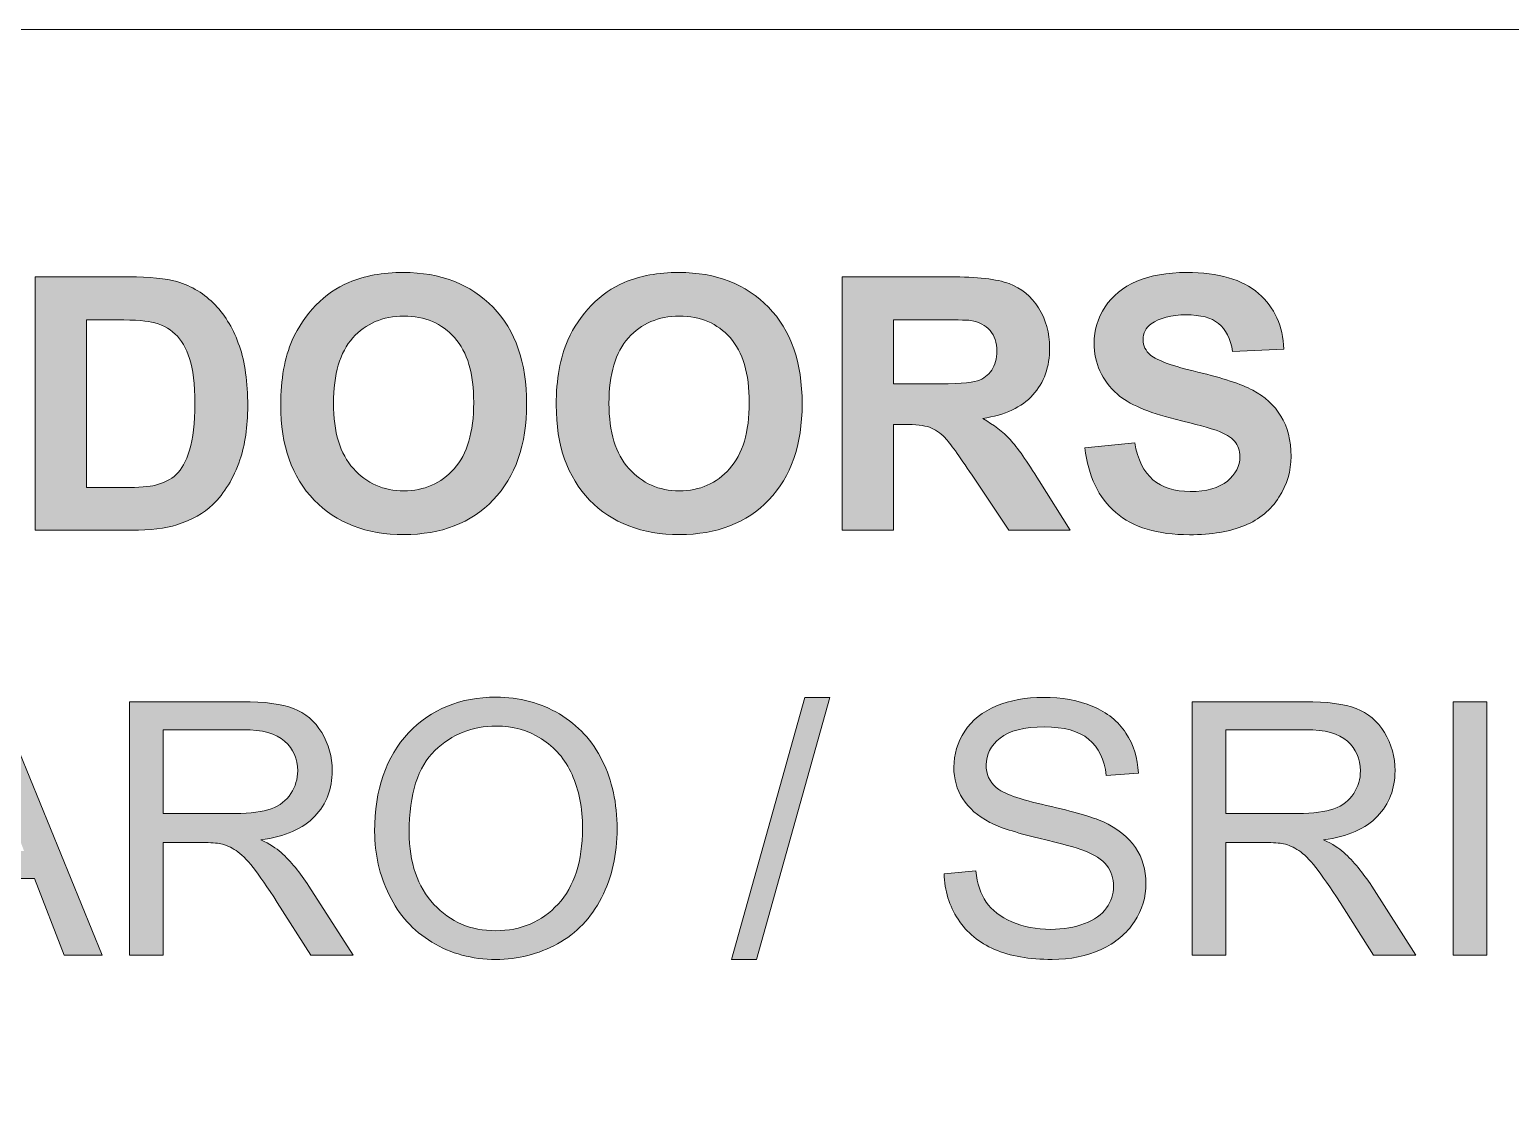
# Model space of a CAD drawing. Header units: inches. Extents: x -6.9 to 58.7, y -33.3 to 13.5.
# Drawn here: x 5.29 to 12.26, y -28.31 to -23.27 of the extents above; entities that cross this region are included whole.
import ezdxf

# ---------------------------------------------------------------- set-up
doc = ezdxf.new("R2010")
doc.units = ezdxf.units.IN
doc.header["$MEASUREMENT"] = 0
doc.layers.add('Layer 1', color=7, linetype='Continuous', lineweight=0)

# ---------------------------------------------------------------- blocks, each defined once
blk = doc.blocks.new('Block_1')
at = {"layer": 'Layer 1', "true_color": 0x000000, "transparency": 33554687}
h = blk.add_hatch(color=18, dxfattribs=at)
h.dxf.hatch_style = 2
edge = h.paths.add_edge_path()
edge.add_spline(control_points=[(5.557, -24.6331), (5.557, -24.6331), (5.557, -25.4233), (5.557, -25.4233), (5.557, -25.4233), (5.7368, -25.4233), (5.7368, -25.4233), (5.8041, -25.4233), (5.8527, -25.4195), (5.8825, -25.4119), (5.9216, -25.4021), (5.954, -25.3856), (5.9797, -25.3623), (6.0055, -25.3389), (6.0265, -25.3005), (6.0428, -25.2471), (6.0591, -25.1937), (6.0672, -25.1208), (6.0672, -25.0286), (6.0672, -24.9364), (6.0591, -24.8656), (6.0428, -24.8162), (6.0265, -24.7668), (6.0038, -24.7283), (5.9745, -24.7006), (5.9452, -24.673), (5.908, -24.6542), (5.863, -24.6445), (5.8293, -24.6369), (5.7634, -24.6331), (5.6652, -24.6331), (5.6652, -24.6331), (5.557, -24.6331), (5.557, -24.6331)], knot_values=[0, 0, 0, 0, 1, 1, 1, 2, 2, 2, 3, 3, 3, 4, 4, 4, 5, 5, 5, 6, 6, 6, 7, 7, 7, 8, 8, 8, 9, 9, 9, 10, 10, 10, 11, 11, 11, 11], degree=3, periodic=0)
edge = h.paths.add_edge_path()
edge.add_spline(control_points=[(5.3161, -24.4313), (5.3161, -24.4313), (5.7564, -24.4313), (5.7564, -24.4313), (5.8556, -24.4313), (5.9313, -24.4389), (5.9834, -24.454), (6.0534, -24.4747), (6.1133, -24.5113), (6.1633, -24.5639), (6.2132, -24.6165), (6.2512, -24.681), (6.2772, -24.7572), (6.3032, -24.8334), (6.3163, -24.9274), (6.3163, -25.0392), (6.3163, -25.1374), (6.3041, -25.222), (6.2796, -25.2931), (6.2498, -25.3799), (6.2072, -25.4501), (6.1519, -25.5039), (6.1101, -25.5445), (6.0537, -25.5763), (5.9826, -25.5991), (5.9294, -25.6159), (5.8584, -25.6243), (5.7694, -25.6243), (5.7694, -25.6243), (5.3161, -25.6243), (5.3161, -25.6243), (5.3161, -25.6243), (5.3161, -24.4313), (5.3161, -24.4313)], knot_values=[0, 0, 0, 0, 1, 1, 1, 2, 2, 2, 3, 3, 3, 4, 4, 4, 5, 5, 5, 6, 6, 6, 7, 7, 7, 8, 8, 8, 9, 9, 9, 10, 10, 10, 11, 11, 11, 11], degree=3, periodic=0)
h = blk.add_hatch(color=18, dxfattribs=at)
h.dxf.hatch_style = 2
edge = h.paths.add_edge_path()
edge.add_spline(control_points=[(6.7199, -25.027), (6.7199, -25.1621), (6.7511, -25.2645), (6.8135, -25.3342), (6.8759, -25.4039), (6.9551, -25.4387), (7.0511, -25.4387), (7.1471, -25.4387), (7.226, -25.4042), (7.2875, -25.335), (7.3491, -25.2658), (7.3799, -25.1621), (7.3799, -25.0237), (7.3799, -24.887), (7.3499, -24.785), (7.29, -24.7177), (7.23, -24.6504), (7.1504, -24.6168), (7.0511, -24.6168), (6.9518, -24.6168), (6.8718, -24.6509), (6.811, -24.7189), (6.7503, -24.787), (6.7199, -24.8897), (6.7199, -25.027)], knot_values=[0, 0, 0, 0, 1, 1, 1, 2, 2, 2, 3, 3, 3, 4, 4, 4, 5, 5, 5, 6, 6, 6, 7, 7, 7, 8, 8, 8, 8], degree=3, periodic=0)
edge = h.paths.add_edge_path()
edge.add_spline(control_points=[(6.4717, -25.0351), (6.4717, -24.9136), (6.4899, -24.8116), (6.5262, -24.7291), (6.5533, -24.6683), (6.5904, -24.6138), (6.6373, -24.5655), (6.6842, -24.5173), (6.7356, -24.4814), (6.7915, -24.4581), (6.8658, -24.4266), (6.9516, -24.4109), (7.0487, -24.4109), (7.2245, -24.4109), (7.3651, -24.4654), (7.4706, -24.5745), (7.5761, -24.6835), (7.6289, -24.8352), (7.6289, -25.0294), (7.6289, -25.222), (7.5766, -25.3727), (7.4719, -25.4815), (7.3671, -25.5903), (7.2272, -25.6446), (7.0519, -25.6446), (6.8745, -25.6446), (6.7335, -25.5905), (6.6288, -25.4823), (6.524, -25.3741), (6.4717, -25.225), (6.4717, -25.0351)], knot_values=[0, 0, 0, 0, 1, 1, 1, 2, 2, 2, 3, 3, 3, 4, 4, 4, 5, 5, 5, 6, 6, 6, 7, 7, 7, 8, 8, 8, 9, 9, 9, 10, 10, 10, 10], degree=3, periodic=0)
h = blk.add_hatch(color=18, dxfattribs=at)
h.dxf.hatch_style = 2
edge = h.paths.add_edge_path()
edge.add_spline(control_points=[(8.0163, -25.027), (8.0163, -25.1621), (8.0475, -25.2645), (8.1099, -25.3342), (8.1723, -25.4039), (8.2515, -25.4387), (8.3475, -25.4387), (8.4435, -25.4387), (8.5223, -25.4042), (8.5839, -25.335), (8.6455, -25.2658), (8.6763, -25.1621), (8.6763, -25.0237), (8.6763, -24.887), (8.6463, -24.785), (8.5864, -24.7177), (8.5264, -24.6504), (8.4468, -24.6168), (8.3475, -24.6168), (8.2482, -24.6168), (8.1682, -24.6509), (8.1074, -24.7189), (8.0467, -24.787), (8.0163, -24.8897), (8.0163, -25.027)], knot_values=[0, 0, 0, 0, 1, 1, 1, 2, 2, 2, 3, 3, 3, 4, 4, 4, 5, 5, 5, 6, 6, 6, 7, 7, 7, 8, 8, 8, 8], degree=3, periodic=0)
edge = h.paths.add_edge_path()
edge.add_spline(control_points=[(7.7681, -25.0351), (7.7681, -24.9136), (7.7863, -24.8116), (7.8226, -24.7291), (7.8497, -24.6683), (7.8868, -24.6138), (7.9337, -24.5655), (7.9806, -24.5173), (8.032, -24.4814), (8.0879, -24.4581), (8.1622, -24.4266), (8.2479, -24.4109), (8.3451, -24.4109), (8.5208, -24.4109), (8.6615, -24.4654), (8.767, -24.5745), (8.8725, -24.6835), (8.9253, -24.8352), (8.9253, -25.0294), (8.9253, -25.222), (8.8729, -25.3727), (8.7682, -25.4815), (8.6635, -25.5903), (8.5236, -25.6446), (8.3483, -25.6446), (8.1709, -25.6446), (8.0298, -25.5905), (7.9251, -25.4823), (7.8204, -25.3741), (7.7681, -25.225), (7.7681, -25.0351)], knot_values=[0, 0, 0, 0, 1, 1, 1, 2, 2, 2, 3, 3, 3, 4, 4, 4, 5, 5, 5, 6, 6, 6, 7, 7, 7, 8, 8, 8, 9, 9, 9, 10, 10, 10, 10], degree=3, periodic=0)
h = blk.add_hatch(color=18, dxfattribs=at)
h.dxf.hatch_style = 2
edge = h.paths.add_edge_path()
edge.add_spline(control_points=[(9.355, -24.9358), (9.355, -24.9358), (9.5332, -24.9358), (9.5332, -24.9358), (9.6488, -24.9358), (9.7209, -24.9309), (9.7497, -24.9212), (9.7784, -24.9114), (9.801, -24.8946), (9.8172, -24.8707), (9.8335, -24.8468), (9.8416, -24.817), (9.8416, -24.7812), (9.8416, -24.741), (9.8309, -24.7086), (9.8095, -24.6839), (9.7881, -24.6593), (9.7578, -24.6437), (9.7188, -24.6372), (9.6992, -24.6344), (9.6406, -24.6331), (9.543, -24.6331), (9.543, -24.6331), (9.355, -24.6331), (9.355, -24.6331), (9.355, -24.6331), (9.355, -24.9358), (9.355, -24.9358)], knot_values=[0, 0, 0, 0, 1, 1, 1, 2, 2, 2, 3, 3, 3, 4, 4, 4, 5, 5, 5, 6, 6, 6, 7, 7, 7, 8, 8, 8, 9, 9, 9, 9], degree=3, periodic=0)
edge = h.paths.add_edge_path()
edge.add_spline(control_points=[(9.1141, -25.6243), (9.1141, -25.6243), (9.1141, -24.4313), (9.1141, -24.4313), (9.1141, -24.4313), (9.6211, -24.4313), (9.6211, -24.4313), (9.7486, -24.4313), (9.8412, -24.442), (9.899, -24.4634), (9.9568, -24.4848), (10.0031, -24.5229), (10.0378, -24.5777), (10.0725, -24.6325), (10.0899, -24.6952), (10.0899, -24.7657), (10.0899, -24.8553), (10.0635, -24.9292), (10.0109, -24.9875), (9.9583, -25.0458), (9.8796, -25.0826), (9.7749, -25.0978), (9.827, -25.1281), (9.87, -25.1615), (9.9039, -25.1979), (9.9378, -25.2342), (9.9835, -25.2988), (10.041, -25.3915), (10.041, -25.3915), (10.1867, -25.6243), (10.1867, -25.6243), (10.1867, -25.6243), (9.8986, -25.6243), (9.8986, -25.6243), (9.8986, -25.6243), (9.7245, -25.3647), (9.7245, -25.3647), (9.6626, -25.2719), (9.6203, -25.2135), (9.5975, -25.1893), (9.5747, -25.1652), (9.5506, -25.1486), (9.5251, -25.1397), (9.4996, -25.1307), (9.4592, -25.1262), (9.4038, -25.1262), (9.4038, -25.1262), (9.355, -25.1262), (9.355, -25.1262), (9.355, -25.1262), (9.355, -25.6243), (9.355, -25.6243), (9.355, -25.6243), (9.1141, -25.6243), (9.1141, -25.6243)], knot_values=[0, 0, 0, 0, 1, 1, 1, 2, 2, 2, 3, 3, 3, 4, 4, 4, 5, 5, 5, 6, 6, 6, 7, 7, 7, 8, 8, 8, 9, 9, 9, 10, 10, 10, 11, 11, 11, 12, 12, 12, 13, 13, 13, 14, 14, 14, 15, 15, 15, 16, 16, 16, 17, 17, 17, 18, 18, 18, 18], degree=3, periodic=0)
h = blk.add_hatch(color=18, dxfattribs=at)
h.dxf.hatch_style = 2
edge = h.paths.add_edge_path()
edge.add_spline(control_points=[(10.2559, -25.2361), (10.2559, -25.2361), (10.4902, -25.2133), (10.4902, -25.2133), (10.5044, -25.292), (10.533, -25.3498), (10.5761, -25.3867), (10.6192, -25.4236), (10.6774, -25.442), (10.7507, -25.442), (10.8282, -25.442), (10.8867, -25.4256), (10.926, -25.3928), (10.9654, -25.3599), (10.985, -25.3216), (10.985, -25.2776), (10.985, -25.2494), (10.9768, -25.2254), (10.9602, -25.2056), (10.9437, -25.1858), (10.9148, -25.1686), (10.8735, -25.1539), (10.8453, -25.1442), (10.781, -25.1268), (10.6807, -25.1018), (10.5516, -25.0698), (10.461, -25.0305), (10.4089, -24.9838), (10.3356, -24.9182), (10.299, -24.8382), (10.299, -24.7438), (10.299, -24.683), (10.3162, -24.6262), (10.3507, -24.5733), (10.3851, -24.5204), (10.4348, -24.4801), (10.4996, -24.4524), (10.5644, -24.4248), (10.6427, -24.4109), (10.7344, -24.4109), (10.8841, -24.4109), (10.9968, -24.4437), (11.0725, -24.5094), (11.1482, -24.575), (11.1879, -24.6627), (11.1917, -24.7722), (11.1917, -24.7722), (10.9509, -24.7828), (10.9509, -24.7828), (10.9406, -24.7215), (10.9184, -24.6774), (10.8845, -24.6506), (10.8506, -24.6237), (10.7998, -24.6103), (10.7319, -24.6103), (10.662, -24.6103), (10.6072, -24.6247), (10.5676, -24.6534), (10.542, -24.6719), (10.5293, -24.6966), (10.5293, -24.7275), (10.5293, -24.7557), (10.5412, -24.7798), (10.5651, -24.7999), (10.5955, -24.8254), (10.6693, -24.852), (10.7865, -24.8797), (10.9037, -24.9073), (10.9903, -24.936), (11.0465, -24.9655), (11.1026, -24.9951), (11.1466, -25.0355), (11.1783, -25.0868), (11.2101, -25.138), (11.2259, -25.2014), (11.2259, -25.2768), (11.2259, -25.3452), (11.2069, -25.4092), (11.169, -25.4689), (11.131, -25.5285), (11.0773, -25.5729), (11.0078, -25.6019), (10.9384, -25.6309), (10.8518, -25.6455), (10.7482, -25.6455), (10.5974, -25.6455), (10.4816, -25.6106), (10.4007, -25.5409), (10.3199, -25.4712), (10.2716, -25.3696), (10.2559, -25.2361)], knot_values=[0, 0, 0, 0, 1, 1, 1, 2, 2, 2, 3, 3, 3, 4, 4, 4, 5, 5, 5, 6, 6, 6, 7, 7, 7, 8, 8, 8, 9, 9, 9, 10, 10, 10, 11, 11, 11, 12, 12, 12, 13, 13, 13, 14, 14, 14, 15, 15, 15, 16, 16, 16, 17, 17, 17, 18, 18, 18, 19, 19, 19, 20, 20, 20, 21, 21, 21, 22, 22, 22, 23, 23, 23, 24, 24, 24, 25, 25, 25, 26, 26, 26, 27, 27, 27, 28, 28, 28, 29, 29, 29, 30, 30, 30, 30], degree=3, periodic=0)
h = blk.add_hatch(color=18, dxfattribs=at)
h.dxf.hatch_style = 2
edge = h.paths.add_edge_path()
edge.add_spline(control_points=[(4.8596, -27.1344), (4.8596, -27.1344), (5.264, -27.1344), (5.264, -27.1344), (5.264, -27.1344), (5.1395, -26.804), (5.1395, -26.804), (5.1015, -26.7036), (5.0733, -26.6211), (5.0549, -26.5566), (5.0397, -26.6331), (5.0182, -26.709), (4.9906, -26.7845), (4.9906, -26.7845), (4.8596, -27.1344), (4.8596, -27.1344)], knot_values=[0, 0, 0, 0, 1, 1, 1, 2, 2, 2, 3, 3, 3, 4, 4, 4, 5, 5, 5, 5], degree=3, periodic=0)
edge = h.paths.add_edge_path()
edge.add_spline(control_points=[(4.5153, -27.6243), (4.5153, -27.6243), (4.9735, -26.4313), (4.9735, -26.4313), (4.9735, -26.4313), (5.1436, -26.4313), (5.1436, -26.4313), (5.1436, -26.4313), (5.6318, -27.6243), (5.6318, -27.6243), (5.6318, -27.6243), (5.452, -27.6243), (5.452, -27.6243), (5.452, -27.6243), (5.3128, -27.263), (5.3128, -27.263), (5.3128, -27.263), (4.814, -27.263), (4.814, -27.263), (4.814, -27.263), (4.683, -27.6243), (4.683, -27.6243), (4.683, -27.6243), (4.5153, -27.6243), (4.5153, -27.6243)], knot_values=[0, 0, 0, 0, 1, 1, 1, 2, 2, 2, 3, 3, 3, 4, 4, 4, 5, 5, 5, 6, 6, 6, 7, 7, 7, 8, 8, 8, 8], degree=3, periodic=0)
h = blk.add_hatch(color=18, dxfattribs=at)
h.dxf.hatch_style = 2
edge = h.paths.add_edge_path()
edge.add_spline(control_points=[(5.9183, -26.9578), (5.9183, -26.9578), (6.2577, -26.9578), (6.2577, -26.9578), (6.3298, -26.9578), (6.3862, -26.9503), (6.4269, -26.9354), (6.4676, -26.9205), (6.4985, -26.8966), (6.5197, -26.8638), (6.5409, -26.831), (6.5514, -26.7953), (6.5514, -26.7568), (6.5514, -26.7004), (6.531, -26.654), (6.49, -26.6176), (6.449, -26.5813), (6.3843, -26.5631), (6.2959, -26.5631), (6.2959, -26.5631), (5.9183, -26.5631), (5.9183, -26.5631), (5.9183, -26.5631), (5.9183, -26.9578), (5.9183, -26.9578)], knot_values=[0, 0, 0, 0, 1, 1, 1, 2, 2, 2, 3, 3, 3, 4, 4, 4, 5, 5, 5, 6, 6, 6, 7, 7, 7, 8, 8, 8, 8], degree=3, periodic=0)
edge = h.paths.add_edge_path()
edge.add_spline(control_points=[(5.7604, -27.6243), (5.7604, -27.6243), (5.7604, -26.4313), (5.7604, -26.4313), (5.7604, -26.4313), (6.2894, -26.4313), (6.2894, -26.4313), (6.3957, -26.4313), (6.4766, -26.442), (6.5319, -26.4634), (6.5873, -26.4848), (6.6315, -26.5227), (6.6646, -26.5769), (6.6976, -26.6312), (6.7142, -26.6911), (6.7142, -26.7568), (6.7142, -26.8414), (6.6868, -26.9128), (6.632, -26.9708), (6.5772, -27.0289), (6.4926, -27.0658), (6.3781, -27.0815), (6.4199, -27.1016), (6.4516, -27.1214), (6.4733, -27.1409), (6.5194, -27.1832), (6.5631, -27.2361), (6.6043, -27.2996), (6.6043, -27.2996), (6.8119, -27.6243), (6.8119, -27.6243), (6.8119, -27.6243), (6.6133, -27.6243), (6.6133, -27.6243), (6.6133, -27.6243), (6.4554, -27.3761), (6.4554, -27.3761), (6.4093, -27.3045), (6.3713, -27.2497), (6.3415, -27.2117), (6.3116, -27.1737), (6.2849, -27.1471), (6.2613, -27.1319), (6.2377, -27.1168), (6.2137, -27.1062), (6.1893, -27.1002), (6.1714, -27.0964), (6.1421, -27.0945), (6.1014, -27.0945), (6.1014, -27.0945), (5.9183, -27.0945), (5.9183, -27.0945), (5.9183, -27.0945), (5.9183, -27.6243), (5.9183, -27.6243), (5.9183, -27.6243), (5.7604, -27.6243), (5.7604, -27.6243)], knot_values=[0, 0, 0, 0, 1, 1, 1, 2, 2, 2, 3, 3, 3, 4, 4, 4, 5, 5, 5, 6, 6, 6, 7, 7, 7, 8, 8, 8, 9, 9, 9, 10, 10, 10, 11, 11, 11, 12, 12, 12, 13, 13, 13, 14, 14, 14, 15, 15, 15, 16, 16, 16, 17, 17, 17, 18, 18, 18, 19, 19, 19, 19], degree=3, periodic=0)
h = blk.add_hatch(color=18, dxfattribs=at)
h.dxf.hatch_style = 2
edge = h.paths.add_edge_path()
edge.add_spline(control_points=[(7.0763, -27.0457), (7.0763, -27.1895), (7.115, -27.3027), (7.1923, -27.3854), (7.2696, -27.4682), (7.3666, -27.5095), (7.4832, -27.5095), (7.6021, -27.5095), (7.6998, -27.4678), (7.7766, -27.3842), (7.8534, -27.3007), (7.8918, -27.1821), (7.8918, -27.0286), (7.8918, -26.9315), (7.8754, -26.8467), (7.8425, -26.7743), (7.8097, -26.7019), (7.7617, -26.6457), (7.6985, -26.6058), (7.6353, -26.5659), (7.5643, -26.546), (7.4857, -26.546), (7.3739, -26.546), (7.2778, -26.5844), (7.1972, -26.6612), (7.1166, -26.7379), (7.0763, -26.8661), (7.0763, -27.0457)], knot_values=[0, 0, 0, 0, 1, 1, 1, 2, 2, 2, 3, 3, 3, 4, 4, 4, 5, 5, 5, 6, 6, 6, 7, 7, 7, 8, 8, 8, 9, 9, 9, 9], degree=3, periodic=0)
edge = h.paths.add_edge_path()
edge.add_spline(control_points=[(6.9136, -27.0432), (6.9136, -26.8452), (6.9668, -26.6902), (7.0731, -26.5782), (7.1794, -26.4661), (7.3167, -26.4101), (7.4849, -26.4101), (7.595, -26.4101), (7.6943, -26.4364), (7.7827, -26.489), (7.8711, -26.5417), (7.9386, -26.615), (7.985, -26.7092), (8.0313, -26.8033), (8.0545, -26.91), (8.0545, -27.0294), (8.0545, -27.1504), (8.0301, -27.2586), (7.9813, -27.3541), (7.9325, -27.4496), (7.8633, -27.5219), (7.7738, -27.571), (7.6843, -27.6201), (7.5877, -27.6446), (7.4841, -27.6446), (7.3718, -27.6446), (7.2714, -27.6175), (7.183, -27.5633), (7.0945, -27.509), (7.0275, -27.435), (6.9819, -27.3411), (6.9364, -27.2472), (6.9136, -27.1479), (6.9136, -27.0432)], knot_values=[0, 0, 0, 0, 1, 1, 1, 2, 2, 2, 3, 3, 3, 4, 4, 4, 5, 5, 5, 6, 6, 6, 7, 7, 7, 8, 8, 8, 9, 9, 9, 10, 10, 10, 11, 11, 11, 11], degree=3, periodic=0)
h = blk.add_hatch(color=18, dxfattribs=at)
h.dxf.hatch_style = 2
edge = h.paths.add_edge_path()
edge.add_spline(control_points=[(8.5925, -27.6446), (8.5925, -27.6446), (8.9383, -26.4109), (8.9383, -26.4109), (8.9383, -26.4109), (9.0555, -26.4109), (9.0555, -26.4109), (9.0555, -26.4109), (8.7105, -27.6446), (8.7105, -27.6446), (8.7105, -27.6446), (8.5925, -27.6446), (8.5925, -27.6446)], knot_values=[0, 0, 0, 0, 1, 1, 1, 2, 2, 2, 3, 3, 3, 4, 4, 4, 4], degree=3, periodic=0)
h = blk.add_hatch(color=18, dxfattribs=at)
h.dxf.hatch_style = 2
edge = h.paths.add_edge_path()
edge.add_spline(control_points=[(9.5934, -27.241), (9.5934, -27.241), (9.7424, -27.228), (9.7424, -27.228), (9.7494, -27.2877), (9.7658, -27.3366), (9.7916, -27.3749), (9.8174, -27.4131), (9.8574, -27.444), (9.9116, -27.4676), (9.9659, -27.4912), (10.0269, -27.503), (10.0947, -27.503), (10.155, -27.503), (10.2081, -27.4941), (10.2542, -27.4762), (10.3003, -27.4583), (10.3347, -27.4337), (10.3572, -27.4025), (10.3797, -27.3713), (10.391, -27.3373), (10.391, -27.3004), (10.391, -27.263), (10.3801, -27.2303), (10.3584, -27.2023), (10.3367, -27.1744), (10.3009, -27.1509), (10.251, -27.1319), (10.219, -27.1195), (10.1482, -27.1001), (10.0386, -27.0738), (9.929, -27.0474), (9.8522, -27.0226), (9.8083, -26.9993), (9.7513, -26.9695), (9.7089, -26.9324), (9.6809, -26.8882), (9.653, -26.844), (9.639, -26.7945), (9.639, -26.7397), (9.639, -26.6795), (9.6561, -26.6232), (9.6903, -26.5708), (9.7245, -26.5185), (9.7744, -26.4787), (9.84, -26.4516), (9.9057, -26.4245), (9.9786, -26.4109), (10.0589, -26.4109), (10.1474, -26.4109), (10.2254, -26.4252), (10.2929, -26.4536), (10.3604, -26.4821), (10.4124, -26.524), (10.4487, -26.5794), (10.4851, -26.6347), (10.5046, -26.6974), (10.5073, -26.7674), (10.5073, -26.7674), (10.356, -26.7788), (10.356, -26.7788), (10.3478, -26.7033), (10.3203, -26.6464), (10.2734, -26.6079), (10.2264, -26.5693), (10.1571, -26.5501), (10.0654, -26.5501), (9.9699, -26.5501), (9.9004, -26.5676), (9.8567, -26.6026), (9.813, -26.6376), (9.7912, -26.6797), (9.7912, -26.7291), (9.7912, -26.772), (9.8067, -26.8072), (9.8376, -26.8349), (9.868, -26.8626), (9.9473, -26.8909), (10.0756, -26.9199), (10.2039, -26.949), (10.292, -26.9743), (10.3397, -26.996), (10.4091, -27.028), (10.4604, -27.0686), (10.4935, -27.1177), (10.5266, -27.1668), (10.5431, -27.2234), (10.5431, -27.2874), (10.5431, -27.3509), (10.525, -27.4107), (10.4886, -27.4668), (10.4523, -27.523), (10.4, -27.5667), (10.332, -27.5978), (10.2639, -27.629), (10.1872, -27.6446), (10.1021, -27.6446), (9.9941, -27.6446), (9.9036, -27.6289), (9.8307, -27.5974), (9.7577, -27.566), (9.7005, -27.5186), (9.6589, -27.4554), (9.6174, -27.3922), (9.5956, -27.3207), (9.5934, -27.241)], knot_values=[0, 0, 0, 0, 1, 1, 1, 2, 2, 2, 3, 3, 3, 4, 4, 4, 5, 5, 5, 6, 6, 6, 7, 7, 7, 8, 8, 8, 9, 9, 9, 10, 10, 10, 11, 11, 11, 12, 12, 12, 13, 13, 13, 14, 14, 14, 15, 15, 15, 16, 16, 16, 17, 17, 17, 18, 18, 18, 19, 19, 19, 20, 20, 20, 21, 21, 21, 22, 22, 22, 23, 23, 23, 24, 24, 24, 25, 25, 25, 26, 26, 26, 27, 27, 27, 28, 28, 28, 29, 29, 29, 30, 30, 30, 31, 31, 31, 32, 32, 32, 33, 33, 33, 34, 34, 34, 35, 35, 35, 35], degree=3, periodic=0)
h = blk.add_hatch(color=18, dxfattribs=at)
h.dxf.hatch_style = 2
edge = h.paths.add_edge_path()
edge.add_spline(control_points=[(10.9191, -26.9578), (10.9191, -26.9578), (11.2585, -26.9578), (11.2585, -26.9578), (11.3306, -26.9578), (11.3871, -26.9503), (11.4277, -26.9354), (11.4684, -26.9205), (11.4994, -26.8966), (11.5205, -26.8638), (11.5417, -26.831), (11.5523, -26.7953), (11.5523, -26.7568), (11.5523, -26.7004), (11.5318, -26.654), (11.4908, -26.6176), (11.4498, -26.5813), (11.3851, -26.5631), (11.2967, -26.5631), (11.2967, -26.5631), (10.9191, -26.5631), (10.9191, -26.5631), (10.9191, -26.5631), (10.9191, -26.9578), (10.9191, -26.9578)], knot_values=[0, 0, 0, 0, 1, 1, 1, 2, 2, 2, 3, 3, 3, 4, 4, 4, 5, 5, 5, 6, 6, 6, 7, 7, 7, 8, 8, 8, 8], degree=3, periodic=0)
edge = h.paths.add_edge_path()
edge.add_spline(control_points=[(10.7612, -27.6243), (10.7612, -27.6243), (10.7612, -26.4313), (10.7612, -26.4313), (10.7612, -26.4313), (11.2902, -26.4313), (11.2902, -26.4313), (11.3965, -26.4313), (11.4774, -26.442), (11.5327, -26.4634), (11.5881, -26.4848), (11.6323, -26.5227), (11.6654, -26.5769), (11.6985, -26.6312), (11.715, -26.6911), (11.715, -26.7568), (11.715, -26.8414), (11.6876, -26.9128), (11.6328, -26.9708), (11.578, -27.0289), (11.4934, -27.0658), (11.3789, -27.0815), (11.4207, -27.1016), (11.4524, -27.1214), (11.4741, -27.1409), (11.5202, -27.1832), (11.5639, -27.2361), (11.6052, -27.2996), (11.6052, -27.2996), (11.8127, -27.6243), (11.8127, -27.6243), (11.8127, -27.6243), (11.6141, -27.6243), (11.6141, -27.6243), (11.6141, -27.6243), (11.4562, -27.3761), (11.4562, -27.3761), (11.4101, -27.3045), (11.3721, -27.2497), (11.3423, -27.2117), (11.3125, -27.1737), (11.2857, -27.1471), (11.2621, -27.1319), (11.2385, -27.1168), (11.2145, -27.1062), (11.1901, -27.1002), (11.1722, -27.0964), (11.1429, -27.0945), (11.1022, -27.0945), (11.1022, -27.0945), (10.9191, -27.0945), (10.9191, -27.0945), (10.9191, -27.0945), (10.9191, -27.6243), (10.9191, -27.6243), (10.9191, -27.6243), (10.7612, -27.6243), (10.7612, -27.6243)], knot_values=[0, 0, 0, 0, 1, 1, 1, 2, 2, 2, 3, 3, 3, 4, 4, 4, 5, 5, 5, 6, 6, 6, 7, 7, 7, 8, 8, 8, 9, 9, 9, 10, 10, 10, 11, 11, 11, 12, 12, 12, 13, 13, 13, 14, 14, 14, 15, 15, 15, 16, 16, 16, 17, 17, 17, 18, 18, 18, 19, 19, 19, 19], degree=3, periodic=0)
h = blk.add_hatch(color=18, dxfattribs=at)
h.dxf.hatch_style = 2
edge = h.paths.add_edge_path()
edge.add_spline(control_points=[(11.9893, -27.6243), (11.9893, -27.6243), (11.9893, -26.4313), (11.9893, -26.4313), (11.9893, -26.4313), (12.1471, -26.4313), (12.1471, -26.4313), (12.1471, -26.4313), (12.1471, -27.6243), (12.1471, -27.6243), (12.1471, -27.6243), (11.9893, -27.6243), (11.9893, -27.6243)], knot_values=[0, 0, 0, 0, 1, 1, 1, 2, 2, 2, 3, 3, 3, 4, 4, 4, 4], degree=3, periodic=0)
at = {"layer": 'Layer 1'}
for points, knots in [([(5.3161, -24.4313), (5.3161, -24.4313), (5.7564, -24.4313), (5.7564, -24.4313), (5.8556, -24.4313), (5.9313, -24.4389), (5.9834, -24.454), (6.0534, -24.4747), (6.1133, -24.5113), (6.1633, -24.5639), (6.2132, -24.6165), (6.2512, -24.681), (6.2772, -24.7572), (6.3032, -24.8334), (6.3163, -24.9274), (6.3163, -25.0392), (6.3163, -25.1374), (6.3041, -25.222), (6.2796, -25.2931), (6.2498, -25.3799), (6.2072, -25.4501), (6.1519, -25.5039), (6.1101, -25.5445), (6.0537, -25.5763), (5.9826, -25.5991), (5.9294, -25.6159), (5.8584, -25.6243), (5.7694, -25.6243), (5.7694, -25.6243), (5.3161, -25.6243), (5.3161, -25.6243), (5.3161, -25.6243), (5.3161, -24.4313), (5.3161, -24.4313)], [0, 0, 0, 0, 1, 1, 1, 2, 2, 2, 3, 3, 3, 4, 4, 4, 5, 5, 5, 6, 6, 6, 7, 7, 7, 8, 8, 8, 9, 9, 9, 10, 10, 10, 11, 11, 11, 11]), ([(6.4717, -25.0351), (6.4717, -24.9136), (6.4899, -24.8116), (6.5262, -24.7291), (6.5533, -24.6683), (6.5904, -24.6138), (6.6373, -24.5655), (6.6842, -24.5173), (6.7356, -24.4814), (6.7915, -24.4581), (6.8658, -24.4266), (6.9516, -24.4109), (7.0487, -24.4109), (7.2245, -24.4109), (7.3651, -24.4654), (7.4706, -24.5745), (7.5761, -24.6835), (7.6289, -24.8352), (7.6289, -25.0294), (7.6289, -25.222), (7.5766, -25.3727), (7.4719, -25.4815), (7.3671, -25.5903), (7.2272, -25.6446), (7.0519, -25.6446), (6.8745, -25.6446), (6.7335, -25.5905), (6.6288, -25.4823), (6.524, -25.3741), (6.4717, -25.225), (6.4717, -25.0351)], [0, 0, 0, 0, 1, 1, 1, 2, 2, 2, 3, 3, 3, 4, 4, 4, 5, 5, 5, 6, 6, 6, 7, 7, 7, 8, 8, 8, 9, 9, 9, 10, 10, 10, 10]), ([(7.7681, -25.0351), (7.7681, -24.9136), (7.7863, -24.8116), (7.8226, -24.7291), (7.8497, -24.6683), (7.8868, -24.6138), (7.9337, -24.5655), (7.9806, -24.5173), (8.032, -24.4814), (8.0879, -24.4581), (8.1622, -24.4266), (8.2479, -24.4109), (8.3451, -24.4109), (8.5208, -24.4109), (8.6615, -24.4654), (8.767, -24.5745), (8.8725, -24.6835), (8.9253, -24.8352), (8.9253, -25.0294), (8.9253, -25.222), (8.8729, -25.3727), (8.7682, -25.4815), (8.6635, -25.5903), (8.5236, -25.6446), (8.3483, -25.6446), (8.1709, -25.6446), (8.0298, -25.5905), (7.9251, -25.4823), (7.8204, -25.3741), (7.7681, -25.225), (7.7681, -25.0351)], [0, 0, 0, 0, 1, 1, 1, 2, 2, 2, 3, 3, 3, 4, 4, 4, 5, 5, 5, 6, 6, 6, 7, 7, 7, 8, 8, 8, 9, 9, 9, 10, 10, 10, 10]), ([(9.1141, -25.6243), (9.1141, -25.6243), (9.1141, -24.4313), (9.1141, -24.4313), (9.1141, -24.4313), (9.6211, -24.4313), (9.6211, -24.4313), (9.7486, -24.4313), (9.8412, -24.442), (9.899, -24.4634), (9.9568, -24.4848), (10.0031, -24.5229), (10.0378, -24.5777), (10.0725, -24.6325), (10.0899, -24.6952), (10.0899, -24.7657), (10.0899, -24.8553), (10.0635, -24.9292), (10.0109, -24.9875), (9.9583, -25.0458), (9.8796, -25.0826), (9.7749, -25.0978), (9.827, -25.1281), (9.87, -25.1615), (9.9039, -25.1979), (9.9378, -25.2342), (9.9835, -25.2988), (10.041, -25.3915), (10.041, -25.3915), (10.1867, -25.6243), (10.1867, -25.6243), (10.1867, -25.6243), (9.8986, -25.6243), (9.8986, -25.6243), (9.8986, -25.6243), (9.7245, -25.3647), (9.7245, -25.3647), (9.6626, -25.2719), (9.6203, -25.2135), (9.5975, -25.1893), (9.5747, -25.1652), (9.5506, -25.1486), (9.5251, -25.1397), (9.4996, -25.1307), (9.4592, -25.1262), (9.4038, -25.1262), (9.4038, -25.1262), (9.355, -25.1262), (9.355, -25.1262), (9.355, -25.1262), (9.355, -25.6243), (9.355, -25.6243), (9.355, -25.6243), (9.1141, -25.6243), (9.1141, -25.6243)], [0, 0, 0, 0, 1, 1, 1, 2, 2, 2, 3, 3, 3, 4, 4, 4, 5, 5, 5, 6, 6, 6, 7, 7, 7, 8, 8, 8, 9, 9, 9, 10, 10, 10, 11, 11, 11, 12, 12, 12, 13, 13, 13, 14, 14, 14, 15, 15, 15, 16, 16, 16, 17, 17, 17, 18, 18, 18, 18]), ([(10.2559, -25.2361), (10.2559, -25.2361), (10.4902, -25.2133), (10.4902, -25.2133), (10.5044, -25.292), (10.533, -25.3498), (10.5761, -25.3867), (10.6192, -25.4236), (10.6774, -25.442), (10.7507, -25.442), (10.8282, -25.442), (10.8867, -25.4256), (10.926, -25.3928), (10.9654, -25.3599), (10.985, -25.3216), (10.985, -25.2776), (10.985, -25.2494), (10.9768, -25.2254), (10.9602, -25.2056), (10.9437, -25.1858), (10.9148, -25.1686), (10.8735, -25.1539), (10.8453, -25.1442), (10.781, -25.1268), (10.6807, -25.1018), (10.5516, -25.0698), (10.461, -25.0305), (10.4089, -24.9838), (10.3356, -24.9182), (10.299, -24.8382), (10.299, -24.7438), (10.299, -24.683), (10.3162, -24.6262), (10.3507, -24.5733), (10.3851, -24.5204), (10.4348, -24.4801), (10.4996, -24.4524), (10.5644, -24.4248), (10.6427, -24.4109), (10.7344, -24.4109), (10.8841, -24.4109), (10.9968, -24.4437), (11.0725, -24.5094), (11.1482, -24.575), (11.1879, -24.6627), (11.1917, -24.7722), (11.1917, -24.7722), (10.9509, -24.7828), (10.9509, -24.7828), (10.9406, -24.7215), (10.9184, -24.6774), (10.8845, -24.6506), (10.8506, -24.6237), (10.7998, -24.6103), (10.7319, -24.6103), (10.662, -24.6103), (10.6072, -24.6247), (10.5676, -24.6534), (10.542, -24.6719), (10.5293, -24.6966), (10.5293, -24.7275), (10.5293, -24.7557), (10.5412, -24.7798), (10.5651, -24.7999), (10.5955, -24.8254), (10.6693, -24.852), (10.7865, -24.8797), (10.9037, -24.9073), (10.9903, -24.936), (11.0465, -24.9655), (11.1026, -24.9951), (11.1466, -25.0355), (11.1783, -25.0868), (11.2101, -25.138), (11.2259, -25.2014), (11.2259, -25.2768), (11.2259, -25.3452), (11.2069, -25.4092), (11.169, -25.4689), (11.131, -25.5285), (11.0773, -25.5729), (11.0078, -25.6019), (10.9384, -25.6309), (10.8518, -25.6455), (10.7482, -25.6455), (10.5974, -25.6455), (10.4816, -25.6106), (10.4007, -25.5409), (10.3199, -25.4712), (10.2716, -25.3696), (10.2559, -25.2361)], [0, 0, 0, 0, 1, 1, 1, 2, 2, 2, 3, 3, 3, 4, 4, 4, 5, 5, 5, 6, 6, 6, 7, 7, 7, 8, 8, 8, 9, 9, 9, 10, 10, 10, 11, 11, 11, 12, 12, 12, 13, 13, 13, 14, 14, 14, 15, 15, 15, 16, 16, 16, 17, 17, 17, 18, 18, 18, 19, 19, 19, 20, 20, 20, 21, 21, 21, 22, 22, 22, 23, 23, 23, 24, 24, 24, 25, 25, 25, 26, 26, 26, 27, 27, 27, 28, 28, 28, 29, 29, 29, 30, 30, 30, 30]), ([(5.557, -24.6331), (5.557, -24.6331), (5.557, -25.4233), (5.557, -25.4233), (5.557, -25.4233), (5.7368, -25.4233), (5.7368, -25.4233), (5.8041, -25.4233), (5.8527, -25.4195), (5.8825, -25.4119), (5.9216, -25.4021), (5.954, -25.3856), (5.9797, -25.3623), (6.0055, -25.3389), (6.0265, -25.3005), (6.0428, -25.2471), (6.0591, -25.1937), (6.0672, -25.1208), (6.0672, -25.0286), (6.0672, -24.9364), (6.0591, -24.8656), (6.0428, -24.8162), (6.0265, -24.7668), (6.0038, -24.7283), (5.9745, -24.7006), (5.9452, -24.673), (5.908, -24.6542), (5.863, -24.6445), (5.8293, -24.6369), (5.7634, -24.6331), (5.6652, -24.6331), (5.6652, -24.6331), (5.557, -24.6331), (5.557, -24.6331)], [0, 0, 0, 0, 1, 1, 1, 2, 2, 2, 3, 3, 3, 4, 4, 4, 5, 5, 5, 6, 6, 6, 7, 7, 7, 8, 8, 8, 9, 9, 9, 10, 10, 10, 11, 11, 11, 11]), ([(6.7199, -25.027), (6.7199, -25.1621), (6.7511, -25.2645), (6.8135, -25.3342), (6.8759, -25.4039), (6.9551, -25.4387), (7.0511, -25.4387), (7.1471, -25.4387), (7.226, -25.4042), (7.2875, -25.335), (7.3491, -25.2658), (7.3799, -25.1621), (7.3799, -25.0237), (7.3799, -24.887), (7.3499, -24.785), (7.29, -24.7177), (7.23, -24.6504), (7.1504, -24.6168), (7.0511, -24.6168), (6.9518, -24.6168), (6.8718, -24.6509), (6.811, -24.7189), (6.7503, -24.787), (6.7199, -24.8897), (6.7199, -25.027)], [0, 0, 0, 0, 1, 1, 1, 2, 2, 2, 3, 3, 3, 4, 4, 4, 5, 5, 5, 6, 6, 6, 7, 7, 7, 8, 8, 8, 8]), ([(8.0163, -25.027), (8.0163, -25.1621), (8.0475, -25.2645), (8.1099, -25.3342), (8.1723, -25.4039), (8.2515, -25.4387), (8.3475, -25.4387), (8.4435, -25.4387), (8.5223, -25.4042), (8.5839, -25.335), (8.6455, -25.2658), (8.6763, -25.1621), (8.6763, -25.0237), (8.6763, -24.887), (8.6463, -24.785), (8.5864, -24.7177), (8.5264, -24.6504), (8.4468, -24.6168), (8.3475, -24.6168), (8.2482, -24.6168), (8.1682, -24.6509), (8.1074, -24.7189), (8.0467, -24.787), (8.0163, -24.8897), (8.0163, -25.027)], [0, 0, 0, 0, 1, 1, 1, 2, 2, 2, 3, 3, 3, 4, 4, 4, 5, 5, 5, 6, 6, 6, 7, 7, 7, 8, 8, 8, 8]), ([(9.355, -24.9358), (9.355, -24.9358), (9.5332, -24.9358), (9.5332, -24.9358), (9.6488, -24.9358), (9.7209, -24.9309), (9.7497, -24.9212), (9.7784, -24.9114), (9.801, -24.8946), (9.8172, -24.8707), (9.8335, -24.8468), (9.8416, -24.817), (9.8416, -24.7812), (9.8416, -24.741), (9.8309, -24.7086), (9.8095, -24.6839), (9.7881, -24.6593), (9.7578, -24.6437), (9.7188, -24.6372), (9.6992, -24.6344), (9.6406, -24.6331), (9.543, -24.6331), (9.543, -24.6331), (9.355, -24.6331), (9.355, -24.6331), (9.355, -24.6331), (9.355, -24.9358), (9.355, -24.9358)], [0, 0, 0, 0, 1, 1, 1, 2, 2, 2, 3, 3, 3, 4, 4, 4, 5, 5, 5, 6, 6, 6, 7, 7, 7, 8, 8, 8, 9, 9, 9, 9]), ([(4.5153, -27.6243), (4.5153, -27.6243), (4.9735, -26.4313), (4.9735, -26.4313), (4.9735, -26.4313), (5.1436, -26.4313), (5.1436, -26.4313), (5.1436, -26.4313), (5.6318, -27.6243), (5.6318, -27.6243), (5.6318, -27.6243), (5.452, -27.6243), (5.452, -27.6243), (5.452, -27.6243), (5.3128, -27.263), (5.3128, -27.263), (5.3128, -27.263), (4.814, -27.263), (4.814, -27.263), (4.814, -27.263), (4.683, -27.6243), (4.683, -27.6243), (4.683, -27.6243), (4.5153, -27.6243), (4.5153, -27.6243)], [0, 0, 0, 0, 1, 1, 1, 2, 2, 2, 3, 3, 3, 4, 4, 4, 5, 5, 5, 6, 6, 6, 7, 7, 7, 8, 8, 8, 8]), ([(5.7604, -27.6243), (5.7604, -27.6243), (5.7604, -26.4313), (5.7604, -26.4313), (5.7604, -26.4313), (6.2894, -26.4313), (6.2894, -26.4313), (6.3957, -26.4313), (6.4766, -26.442), (6.5319, -26.4634), (6.5873, -26.4848), (6.6315, -26.5227), (6.6646, -26.5769), (6.6976, -26.6312), (6.7142, -26.6911), (6.7142, -26.7568), (6.7142, -26.8414), (6.6868, -26.9128), (6.632, -26.9708), (6.5772, -27.0289), (6.4926, -27.0658), (6.3781, -27.0815), (6.4199, -27.1016), (6.4516, -27.1214), (6.4733, -27.1409), (6.5194, -27.1832), (6.5631, -27.2361), (6.6043, -27.2996), (6.6043, -27.2996), (6.8119, -27.6243), (6.8119, -27.6243), (6.8119, -27.6243), (6.6133, -27.6243), (6.6133, -27.6243), (6.6133, -27.6243), (6.4554, -27.3761), (6.4554, -27.3761), (6.4093, -27.3045), (6.3713, -27.2497), (6.3415, -27.2117), (6.3116, -27.1737), (6.2849, -27.1471), (6.2613, -27.1319), (6.2377, -27.1168), (6.2137, -27.1062), (6.1893, -27.1002), (6.1714, -27.0964), (6.1421, -27.0945), (6.1014, -27.0945), (6.1014, -27.0945), (5.9183, -27.0945), (5.9183, -27.0945), (5.9183, -27.0945), (5.9183, -27.6243), (5.9183, -27.6243), (5.9183, -27.6243), (5.7604, -27.6243), (5.7604, -27.6243)], [0, 0, 0, 0, 1, 1, 1, 2, 2, 2, 3, 3, 3, 4, 4, 4, 5, 5, 5, 6, 6, 6, 7, 7, 7, 8, 8, 8, 9, 9, 9, 10, 10, 10, 11, 11, 11, 12, 12, 12, 13, 13, 13, 14, 14, 14, 15, 15, 15, 16, 16, 16, 17, 17, 17, 18, 18, 18, 19, 19, 19, 19]), ([(6.9136, -27.0432), (6.9136, -26.8452), (6.9668, -26.6902), (7.0731, -26.5782), (7.1794, -26.4661), (7.3167, -26.4101), (7.4849, -26.4101), (7.595, -26.4101), (7.6943, -26.4364), (7.7827, -26.489), (7.8711, -26.5417), (7.9386, -26.615), (7.985, -26.7092), (8.0313, -26.8033), (8.0545, -26.91), (8.0545, -27.0294), (8.0545, -27.1504), (8.0301, -27.2586), (7.9813, -27.3541), (7.9325, -27.4496), (7.8633, -27.5219), (7.7738, -27.571), (7.6843, -27.6201), (7.5877, -27.6446), (7.4841, -27.6446), (7.3718, -27.6446), (7.2714, -27.6175), (7.183, -27.5633), (7.0945, -27.509), (7.0275, -27.435), (6.9819, -27.3411), (6.9364, -27.2472), (6.9136, -27.1479), (6.9136, -27.0432)], [0, 0, 0, 0, 1, 1, 1, 2, 2, 2, 3, 3, 3, 4, 4, 4, 5, 5, 5, 6, 6, 6, 7, 7, 7, 8, 8, 8, 9, 9, 9, 10, 10, 10, 11, 11, 11, 11]), ([(8.5925, -27.6446), (8.5925, -27.6446), (8.9383, -26.4109), (8.9383, -26.4109), (8.9383, -26.4109), (9.0555, -26.4109), (9.0555, -26.4109), (9.0555, -26.4109), (8.7105, -27.6446), (8.7105, -27.6446), (8.7105, -27.6446), (8.5925, -27.6446), (8.5925, -27.6446)], [0, 0, 0, 0, 1, 1, 1, 2, 2, 2, 3, 3, 3, 4, 4, 4, 4]), ([(9.5934, -27.241), (9.5934, -27.241), (9.7424, -27.228), (9.7424, -27.228), (9.7494, -27.2877), (9.7658, -27.3366), (9.7916, -27.3749), (9.8174, -27.4131), (9.8574, -27.444), (9.9116, -27.4676), (9.9659, -27.4912), (10.0269, -27.503), (10.0947, -27.503), (10.155, -27.503), (10.2081, -27.4941), (10.2542, -27.4762), (10.3003, -27.4583), (10.3347, -27.4337), (10.3572, -27.4025), (10.3797, -27.3713), (10.391, -27.3373), (10.391, -27.3004), (10.391, -27.263), (10.3801, -27.2303), (10.3584, -27.2023), (10.3367, -27.1744), (10.3009, -27.1509), (10.251, -27.1319), (10.219, -27.1195), (10.1482, -27.1001), (10.0386, -27.0738), (9.929, -27.0474), (9.8522, -27.0226), (9.8083, -26.9993), (9.7513, -26.9695), (9.7089, -26.9324), (9.6809, -26.8882), (9.653, -26.844), (9.639, -26.7945), (9.639, -26.7397), (9.639, -26.6795), (9.6561, -26.6232), (9.6903, -26.5708), (9.7245, -26.5185), (9.7744, -26.4787), (9.84, -26.4516), (9.9057, -26.4245), (9.9786, -26.4109), (10.0589, -26.4109), (10.1474, -26.4109), (10.2254, -26.4252), (10.2929, -26.4536), (10.3604, -26.4821), (10.4124, -26.524), (10.4487, -26.5794), (10.4851, -26.6347), (10.5046, -26.6974), (10.5073, -26.7674), (10.5073, -26.7674), (10.356, -26.7788), (10.356, -26.7788), (10.3478, -26.7033), (10.3203, -26.6464), (10.2734, -26.6079), (10.2264, -26.5693), (10.1571, -26.5501), (10.0654, -26.5501), (9.9699, -26.5501), (9.9004, -26.5676), (9.8567, -26.6026), (9.813, -26.6376), (9.7912, -26.6797), (9.7912, -26.7291), (9.7912, -26.772), (9.8067, -26.8072), (9.8376, -26.8349), (9.868, -26.8626), (9.9473, -26.8909), (10.0756, -26.9199), (10.2039, -26.949), (10.292, -26.9743), (10.3397, -26.996), (10.4091, -27.028), (10.4604, -27.0686), (10.4935, -27.1177), (10.5266, -27.1668), (10.5431, -27.2234), (10.5431, -27.2874), (10.5431, -27.3509), (10.525, -27.4107), (10.4886, -27.4668), (10.4523, -27.523), (10.4, -27.5667), (10.332, -27.5978), (10.2639, -27.629), (10.1872, -27.6446), (10.1021, -27.6446), (9.9941, -27.6446), (9.9036, -27.6289), (9.8307, -27.5974), (9.7577, -27.566), (9.7005, -27.5186), (9.6589, -27.4554), (9.6174, -27.3922), (9.5956, -27.3207), (9.5934, -27.241)], [0, 0, 0, 0, 1, 1, 1, 2, 2, 2, 3, 3, 3, 4, 4, 4, 5, 5, 5, 6, 6, 6, 7, 7, 7, 8, 8, 8, 9, 9, 9, 10, 10, 10, 11, 11, 11, 12, 12, 12, 13, 13, 13, 14, 14, 14, 15, 15, 15, 16, 16, 16, 17, 17, 17, 18, 18, 18, 19, 19, 19, 20, 20, 20, 21, 21, 21, 22, 22, 22, 23, 23, 23, 24, 24, 24, 25, 25, 25, 26, 26, 26, 27, 27, 27, 28, 28, 28, 29, 29, 29, 30, 30, 30, 31, 31, 31, 32, 32, 32, 33, 33, 33, 34, 34, 34, 35, 35, 35, 35]), ([(10.7612, -27.6243), (10.7612, -27.6243), (10.7612, -26.4313), (10.7612, -26.4313), (10.7612, -26.4313), (11.2902, -26.4313), (11.2902, -26.4313), (11.3965, -26.4313), (11.4774, -26.442), (11.5327, -26.4634), (11.5881, -26.4848), (11.6323, -26.5227), (11.6654, -26.5769), (11.6985, -26.6312), (11.715, -26.6911), (11.715, -26.7568), (11.715, -26.8414), (11.6876, -26.9128), (11.6328, -26.9708), (11.578, -27.0289), (11.4934, -27.0658), (11.3789, -27.0815), (11.4207, -27.1016), (11.4524, -27.1214), (11.4741, -27.1409), (11.5202, -27.1832), (11.5639, -27.2361), (11.6052, -27.2996), (11.6052, -27.2996), (11.8127, -27.6243), (11.8127, -27.6243), (11.8127, -27.6243), (11.6141, -27.6243), (11.6141, -27.6243), (11.6141, -27.6243), (11.4562, -27.3761), (11.4562, -27.3761), (11.4101, -27.3045), (11.3721, -27.2497), (11.3423, -27.2117), (11.3125, -27.1737), (11.2857, -27.1471), (11.2621, -27.1319), (11.2385, -27.1168), (11.2145, -27.1062), (11.1901, -27.1002), (11.1722, -27.0964), (11.1429, -27.0945), (11.1022, -27.0945), (11.1022, -27.0945), (10.9191, -27.0945), (10.9191, -27.0945), (10.9191, -27.0945), (10.9191, -27.6243), (10.9191, -27.6243), (10.9191, -27.6243), (10.7612, -27.6243), (10.7612, -27.6243)], [0, 0, 0, 0, 1, 1, 1, 2, 2, 2, 3, 3, 3, 4, 4, 4, 5, 5, 5, 6, 6, 6, 7, 7, 7, 8, 8, 8, 9, 9, 9, 10, 10, 10, 11, 11, 11, 12, 12, 12, 13, 13, 13, 14, 14, 14, 15, 15, 15, 16, 16, 16, 17, 17, 17, 18, 18, 18, 19, 19, 19, 19]), ([(11.9893, -27.6243), (11.9893, -27.6243), (11.9893, -26.4313), (11.9893, -26.4313), (11.9893, -26.4313), (12.1471, -26.4313), (12.1471, -26.4313), (12.1471, -26.4313), (12.1471, -27.6243), (12.1471, -27.6243), (12.1471, -27.6243), (11.9893, -27.6243), (11.9893, -27.6243)], [0, 0, 0, 0, 1, 1, 1, 2, 2, 2, 3, 3, 3, 4, 4, 4, 4]), ([(7.0763, -27.0457), (7.0763, -27.1895), (7.115, -27.3027), (7.1923, -27.3854), (7.2696, -27.4682), (7.3666, -27.5095), (7.4832, -27.5095), (7.6021, -27.5095), (7.6998, -27.4678), (7.7766, -27.3842), (7.8534, -27.3007), (7.8918, -27.1821), (7.8918, -27.0286), (7.8918, -26.9315), (7.8754, -26.8467), (7.8425, -26.7743), (7.8097, -26.7019), (7.7617, -26.6457), (7.6985, -26.6058), (7.6353, -26.5659), (7.5643, -26.546), (7.4857, -26.546), (7.3739, -26.546), (7.2778, -26.5844), (7.1972, -26.6612), (7.1166, -26.7379), (7.0763, -26.8661), (7.0763, -27.0457)], [0, 0, 0, 0, 1, 1, 1, 2, 2, 2, 3, 3, 3, 4, 4, 4, 5, 5, 5, 6, 6, 6, 7, 7, 7, 8, 8, 8, 9, 9, 9, 9]), ([(5.9183, -26.9578), (5.9183, -26.9578), (6.2577, -26.9578), (6.2577, -26.9578), (6.3298, -26.9578), (6.3862, -26.9503), (6.4269, -26.9354), (6.4676, -26.9205), (6.4985, -26.8966), (6.5197, -26.8638), (6.5409, -26.831), (6.5514, -26.7953), (6.5514, -26.7568), (6.5514, -26.7004), (6.531, -26.654), (6.49, -26.6176), (6.449, -26.5813), (6.3843, -26.5631), (6.2959, -26.5631), (6.2959, -26.5631), (5.9183, -26.5631), (5.9183, -26.5631), (5.9183, -26.5631), (5.9183, -26.9578), (5.9183, -26.9578)], [0, 0, 0, 0, 1, 1, 1, 2, 2, 2, 3, 3, 3, 4, 4, 4, 5, 5, 5, 6, 6, 6, 7, 7, 7, 8, 8, 8, 8]), ([(10.9191, -26.9578), (10.9191, -26.9578), (11.2585, -26.9578), (11.2585, -26.9578), (11.3306, -26.9578), (11.3871, -26.9503), (11.4277, -26.9354), (11.4684, -26.9205), (11.4994, -26.8966), (11.5205, -26.8638), (11.5417, -26.831), (11.5523, -26.7953), (11.5523, -26.7568), (11.5523, -26.7004), (11.5318, -26.654), (11.4908, -26.6176), (11.4498, -26.5813), (11.3851, -26.5631), (11.2967, -26.5631), (11.2967, -26.5631), (10.9191, -26.5631), (10.9191, -26.5631), (10.9191, -26.5631), (10.9191, -26.9578), (10.9191, -26.9578)], [0, 0, 0, 0, 1, 1, 1, 2, 2, 2, 3, 3, 3, 4, 4, 4, 5, 5, 5, 6, 6, 6, 7, 7, 7, 8, 8, 8, 8])]:
    blk.add_open_spline(points, degree=3, knots=knots, dxfattribs=at)
blk = doc.blocks.new('Block_0')
at = {"layer": 'Layer 1'}
blk.add_blockref('Block_1', (0, 0), dxfattribs=at)

msp = doc.modelspace()

# ---------------------------------------------------------------- linework, layer by layer
at = {"layer": 'Layer 1', "color": 18, "lineweight": 5, "true_color": 0x000000}
msp.add_lwpolyline([(58.7185, -33.3487), (-6.8687, -33.3487), (-6.8687, -23.2677), (58.7185, -23.2677)], close=True, dxfattribs=at)

# ---------------------------------------------------------------- block references
at = {"layer": 'Layer 1'}
msp.add_blockref('Block_0', (0, 0), dxfattribs=at)

doc.saveas('drawing.dxf')
